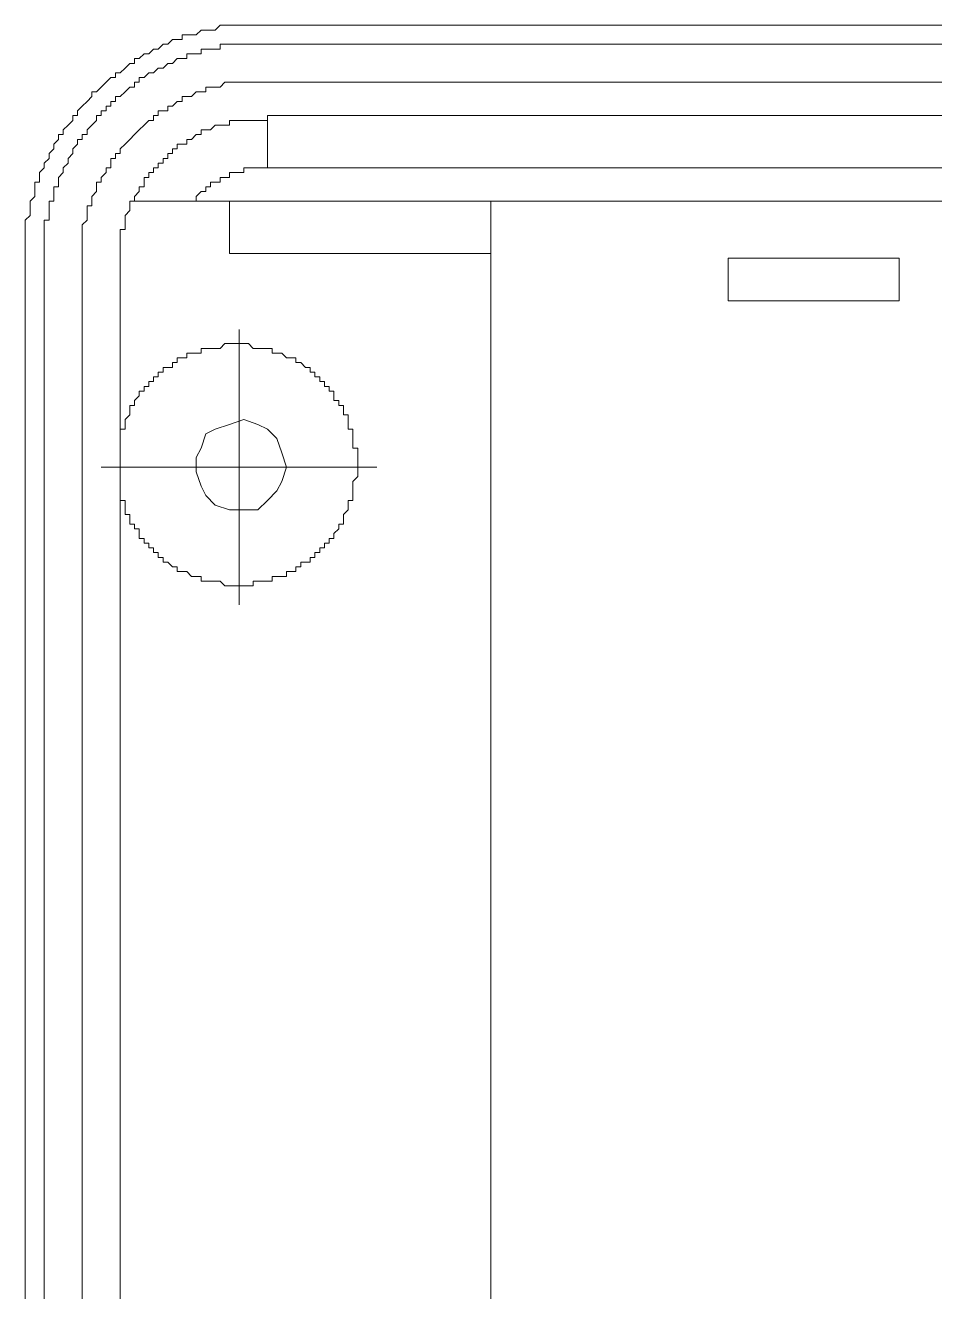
# Model space of a CAD drawing. Header units: millimetres. Extents: x -115 to 130, y -79 to 93.
# Drawn here: x 15.31 to 31.52, y -6.28 to 16.29 of the extents above; entities that cross this region are included whole.
import ezdxf

# ---------------------------------------------------------------- set-up
doc = ezdxf.new("R2010")
doc.units = ezdxf.units.MM
doc.header["$MEASUREMENT"] = 0
doc.layers.add('layer 1', color=7, linetype='Continuous')

msp = doc.modelspace()

# ---------------------------------------------------------------- linework, layer by layer
at = {"layer": 'layer 1', "lineweight": 18}
for points, knots in [([(19.6286, 16.2913), (19.6286, 16.2913), (18.7819, 16.2913), (18.7819, 16.2913), (18.7819, 16.2913), (18.7819, 16.2913), (18.6972, 16.2066), (18.6972, 16.2066), (18.6972, 16.2066), (18.6972, 16.2066), (18.4432, 16.2066), (18.4432, 16.2066), (18.4432, 16.2066), (18.4432, 16.2066), (18.3586, 16.1219), (18.3586, 16.1219), (18.3586, 16.1219), (18.3586, 16.1219), (18.1046, 16.1219), (18.1046, 16.1219), (18.1046, 16.1219), (18.1046, 16.1219), (18.1046, 16.0373), (18.1046, 16.0373), (18.1046, 16.0373), (18.1046, 16.0373), (17.9352, 16.0373), (17.9352, 16.0373), (17.9352, 16.0373), (17.9352, 16.0373), (17.8506, 15.9526), (17.8506, 15.9526), (17.8506, 15.9526), (17.8506, 15.9526), (17.7659, 15.9526), (17.7659, 15.9526), (17.7659, 15.9526), (17.7659, 15.9526), (17.6812, 15.8679), (17.6812, 15.8679), (17.6812, 15.8679), (17.6812, 15.8679), (17.5966, 15.8679), (17.5966, 15.8679), (17.5966, 15.8679), (17.5966, 15.8679), (17.5119, 15.7833), (17.5119, 15.7833), (17.5119, 15.7833), (17.5119, 15.7833), (17.4272, 15.7833), (17.4272, 15.7833), (17.4272, 15.7833), (17.4272, 15.7833), (17.3426, 15.6986), (17.3426, 15.6986), (17.3426, 15.6986), (17.3426, 15.6986), (17.2579, 15.6986), (17.2579, 15.6986), (17.2579, 15.6986), (17.2579, 15.6986), (17.2579, 15.6139), (17.2579, 15.6139), (17.2579, 15.6139), (17.2579, 15.6139), (17.1732, 15.6139), (17.1732, 15.6139), (17.1732, 15.6139), (17.1732, 15.6139), (17.0886, 15.5293), (17.0886, 15.5293), (17.0886, 15.5293), (17.0886, 15.5293), (17.0039, 15.4446), (17.0039, 15.4446), (17.0039, 15.4446), (17.0039, 15.4446), (16.9192, 15.4446), (16.9192, 15.4446), (16.9192, 15.4446), (16.9192, 15.4446), (16.9192, 15.3599), (16.9192, 15.3599), (16.9192, 15.3599), (16.9192, 15.3599), (16.8346, 15.3599), (16.8346, 15.3599), (16.8346, 15.3599), (16.8346, 15.3599), (16.7499, 15.2753), (16.7499, 15.2753), (16.7499, 15.2753), (16.7499, 15.2753), (16.6652, 15.1906), (16.6652, 15.1906), (16.6652, 15.1906), (16.6652, 15.1906), (16.5806, 15.1059), (16.5806, 15.1059), (16.5806, 15.1059), (16.5806, 15.1059), (16.4959, 15.1059), (16.4959, 15.1059), (16.4959, 15.1059), (16.4959, 15.1059), (16.4959, 15.0213), (16.4959, 15.0213), (16.4959, 15.0213), (16.4959, 15.0213), (16.4112, 14.9366), (16.4112, 14.9366), (16.4112, 14.9366), (16.4112, 14.9366), (16.3266, 14.8519), (16.3266, 14.8519), (16.3266, 14.8519), (16.3266, 14.8519), (16.2419, 14.7673), (16.2419, 14.7673), (16.2419, 14.7673), (16.2419, 14.7673), (16.2419, 14.6826), (16.2419, 14.6826), (16.2419, 14.6826), (16.2419, 14.6826), (16.1572, 14.6826), (16.1572, 14.6826), (16.1572, 14.6826), (16.1572, 14.6826), (16.1572, 14.5979), (16.1572, 14.5979), (16.1572, 14.5979), (16.1572, 14.5979), (16.0726, 14.5133), (16.0726, 14.5133), (16.0726, 14.5133), (16.0726, 14.5133), (15.9879, 14.4286), (15.9879, 14.4286), (15.9879, 14.4286), (15.9879, 14.4286), (15.9879, 14.3439), (15.9879, 14.3439), (15.9879, 14.3439), (15.9879, 14.3439), (15.9032, 14.3439), (15.9032, 14.3439), (15.9032, 14.3439), (15.9032, 14.3439), (15.9032, 14.2593), (15.9032, 14.2593), (15.9032, 14.2593), (15.9032, 14.2593), (15.8186, 14.1746), (15.8186, 14.1746), (15.8186, 14.1746), (15.8186, 14.1746), (15.8186, 14.0899), (15.8186, 14.0899), (15.8186, 14.0899), (15.8186, 14.0899), (15.7339, 14.0053), (15.7339, 14.0053), (15.7339, 14.0053), (15.7339, 14.0053), (15.7339, 13.9206), (15.7339, 13.9206), (15.7339, 13.9206), (15.7339, 13.9206), (15.6492, 13.8359), (15.6492, 13.8359), (15.6492, 13.8359), (15.6492, 13.8359), (15.6492, 13.7513), (15.6492, 13.7513), (15.6492, 13.7513), (15.6492, 13.7513), (15.5646, 13.6666), (15.5646, 13.6666), (15.5646, 13.6666), (15.5646, 13.6666), (15.5646, 13.4973), (15.5646, 13.4973), (15.5646, 13.4973), (15.5646, 13.4973), (15.4799, 13.4973), (15.4799, 13.4973), (15.4799, 13.4973), (15.4799, 13.4973), (15.4799, 13.2433), (15.4799, 13.2433), (15.4799, 13.2433), (15.4799, 13.2433), (15.3952, 13.1586), (15.3952, 13.1586), (15.3952, 13.1586), (15.3952, 13.1586), (15.3952, 12.9046), (15.3952, 12.9046), (15.3952, 12.9046), (15.3952, 12.9046), (15.3106, 12.8199), (15.3106, 12.8199), (15.3106, 12.8199), (15.3106, 12.8199), (15.3106, 11.9733), (15.3106, 11.9733)], [0, 0, 0, 0, 0.0188679, 0.0188679, 0.0188679, 0.0188679, 0.0377358, 0.0377358, 0.0377358, 0.0377358, 0.0566038, 0.0566038, 0.0566038, 0.0566038, 0.0754717, 0.0754717, 0.0754717, 0.0754717, 0.0943396, 0.0943396, 0.0943396, 0.0943396, 0.1132075, 0.1132075, 0.1132075, 0.1132075, 0.1320755, 0.1320755, 0.1320755, 0.1320755, 0.1509434, 0.1509434, 0.1509434, 0.1509434, 0.1698113, 0.1698113, 0.1698113, 0.1698113, 0.1886792, 0.1886792, 0.1886792, 0.1886792, 0.2075472, 0.2075472, 0.2075472, 0.2075472, 0.2264151, 0.2264151, 0.2264151, 0.2264151, 0.245283, 0.245283, 0.245283, 0.245283, 0.2641509, 0.2641509, 0.2641509, 0.2641509, 0.2830189, 0.2830189, 0.2830189, 0.2830189, 0.3018868, 0.3018868, 0.3018868, 0.3018868, 0.3207547, 0.3207547, 0.3207547, 0.3207547, 0.3396226, 0.3396226, 0.3396226, 0.3396226, 0.3584906, 0.3584906, 0.3584906, 0.3584906, 0.3773585, 0.3773585, 0.3773585, 0.3773585, 0.3962264, 0.3962264, 0.3962264, 0.3962264, 0.4150943, 0.4150943, 0.4150943, 0.4150943, 0.4339623, 0.4339623, 0.4339623, 0.4339623, 0.4528302, 0.4528302, 0.4528302, 0.4528302, 0.4716981, 0.4716981, 0.4716981, 0.4716981, 0.490566, 0.490566, 0.490566, 0.490566, 0.509434, 0.509434, 0.509434, 0.509434, 0.5283019, 0.5283019, 0.5283019, 0.5283019, 0.5471698, 0.5471698, 0.5471698, 0.5471698, 0.5660377, 0.5660377, 0.5660377, 0.5660377, 0.5849057, 0.5849057, 0.5849057, 0.5849057, 0.6037736, 0.6037736, 0.6037736, 0.6037736, 0.6226415, 0.6226415, 0.6226415, 0.6226415, 0.6415094, 0.6415094, 0.6415094, 0.6415094, 0.6603774, 0.6603774, 0.6603774, 0.6603774, 0.6792453, 0.6792453, 0.6792453, 0.6792453, 0.6981132, 0.6981132, 0.6981132, 0.6981132, 0.7169811, 0.7169811, 0.7169811, 0.7169811, 0.7358491, 0.7358491, 0.7358491, 0.7358491, 0.754717, 0.754717, 0.754717, 0.754717, 0.7735849, 0.7735849, 0.7735849, 0.7735849, 0.7924528, 0.7924528, 0.7924528, 0.7924528, 0.8113208, 0.8113208, 0.8113208, 0.8113208, 0.8301887, 0.8301887, 0.8301887, 0.8301887, 0.8490566, 0.8490566, 0.8490566, 0.8490566, 0.8679245, 0.8679245, 0.8679245, 0.8679245, 0.8867925, 0.8867925, 0.8867925, 0.8867925, 0.9056604, 0.9056604, 0.9056604, 0.9056604, 0.9245283, 0.9245283, 0.9245283, 0.9245283, 0.9433962, 0.9433962, 0.9433962, 0.9433962, 0.9622642, 0.9622642, 0.9622642, 0.9622642, 1, 1, 1, 1]), ([(19.6286, 15.9526), (19.6286, 15.9526), (18.7819, 15.9526), (18.7819, 15.9526), (18.7819, 15.9526), (18.7819, 15.9526), (18.7819, 15.8679), (18.7819, 15.8679), (18.7819, 15.8679), (18.7819, 15.8679), (18.4432, 15.8679), (18.4432, 15.8679), (18.4432, 15.8679), (18.4432, 15.8679), (18.4432, 15.7833), (18.4432, 15.7833), (18.4432, 15.7833), (18.4432, 15.7833), (18.1892, 15.7833), (18.1892, 15.7833), (18.1892, 15.7833), (18.1892, 15.7833), (18.1892, 15.6986), (18.1892, 15.6986), (18.1892, 15.6986), (18.1892, 15.6986), (18.0199, 15.6986), (18.0199, 15.6986), (18.0199, 15.6986), (18.0199, 15.6986), (17.9352, 15.6139), (17.9352, 15.6139), (17.9352, 15.6139), (17.9352, 15.6139), (17.8506, 15.6139), (17.8506, 15.6139), (17.8506, 15.6139), (17.8506, 15.6139), (17.7659, 15.5293), (17.7659, 15.5293), (17.7659, 15.5293), (17.7659, 15.5293), (17.6812, 15.5293), (17.6812, 15.5293), (17.6812, 15.5293), (17.6812, 15.5293), (17.5966, 15.4446), (17.5966, 15.4446), (17.5966, 15.4446), (17.5966, 15.4446), (17.5119, 15.4446), (17.5119, 15.4446), (17.5119, 15.4446), (17.5119, 15.4446), (17.4272, 15.3599), (17.4272, 15.3599), (17.4272, 15.3599), (17.4272, 15.3599), (17.3426, 15.3599), (17.3426, 15.3599), (17.3426, 15.3599), (17.3426, 15.3599), (17.3426, 15.2753), (17.3426, 15.2753), (17.3426, 15.2753), (17.3426, 15.2753), (17.2579, 15.2753), (17.2579, 15.2753), (17.2579, 15.2753), (17.2579, 15.2753), (17.2579, 15.1906), (17.2579, 15.1906), (17.2579, 15.1906), (17.2579, 15.1906), (17.1732, 15.1906), (17.1732, 15.1906), (17.1732, 15.1906), (17.1732, 15.1906), (17.0886, 15.1059), (17.0886, 15.1059), (17.0886, 15.1059), (17.0886, 15.1059), (17.0039, 15.0213), (17.0039, 15.0213), (17.0039, 15.0213), (17.0039, 15.0213), (16.9192, 15.0213), (16.9192, 15.0213), (16.9192, 15.0213), (16.9192, 15.0213), (16.9192, 14.9366), (16.9192, 14.9366), (16.9192, 14.9366), (16.9192, 14.9366), (16.8346, 14.9366), (16.8346, 14.9366), (16.8346, 14.9366), (16.8346, 14.9366), (16.8346, 14.8519), (16.8346, 14.8519), (16.8346, 14.8519), (16.8346, 14.8519), (16.7499, 14.8519), (16.7499, 14.8519), (16.7499, 14.8519), (16.7499, 14.8519), (16.7499, 14.7673), (16.7499, 14.7673), (16.7499, 14.7673), (16.7499, 14.7673), (16.6652, 14.7673), (16.6652, 14.7673), (16.6652, 14.7673), (16.6652, 14.7673), (16.6652, 14.6826), (16.6652, 14.6826), (16.6652, 14.6826), (16.6652, 14.6826), (16.5806, 14.6826), (16.5806, 14.6826), (16.5806, 14.6826), (16.5806, 14.6826), (16.5806, 14.5979), (16.5806, 14.5979), (16.5806, 14.5979), (16.5806, 14.5979), (16.4959, 14.5133), (16.4959, 14.5133), (16.4959, 14.5133), (16.4959, 14.5133), (16.4112, 14.4286), (16.4112, 14.4286), (16.4112, 14.4286), (16.4112, 14.4286), (16.4112, 14.3439), (16.4112, 14.3439), (16.4112, 14.3439), (16.4112, 14.3439), (16.3266, 14.3439), (16.3266, 14.3439), (16.3266, 14.3439), (16.3266, 14.3439), (16.3266, 14.2593), (16.3266, 14.2593), (16.3266, 14.2593), (16.3266, 14.2593), (16.2419, 14.2593), (16.2419, 14.2593), (16.2419, 14.2593), (16.2419, 14.2593), (16.2419, 14.1746), (16.2419, 14.1746), (16.2419, 14.1746), (16.2419, 14.1746), (16.1572, 14.0899), (16.1572, 14.0899), (16.1572, 14.0899), (16.1572, 14.0899), (16.1572, 14.0053), (16.1572, 14.0053), (16.1572, 14.0053), (16.1572, 14.0053), (16.0726, 13.9206), (16.0726, 13.9206), (16.0726, 13.9206), (16.0726, 13.9206), (16.0726, 13.8359), (16.0726, 13.8359), (16.0726, 13.8359), (16.0726, 13.8359), (15.9879, 13.7513), (15.9879, 13.7513), (15.9879, 13.7513), (15.9879, 13.7513), (15.9879, 13.6666), (15.9879, 13.6666), (15.9879, 13.6666), (15.9879, 13.6666), (15.9032, 13.5819), (15.9032, 13.5819), (15.9032, 13.5819), (15.9032, 13.5819), (15.9032, 13.4126), (15.9032, 13.4126), (15.9032, 13.4126), (15.9032, 13.4126), (15.8186, 13.4126), (15.8186, 13.4126), (15.8186, 13.4126), (15.8186, 13.4126), (15.8186, 13.1586), (15.8186, 13.1586), (15.8186, 13.1586), (15.8186, 13.1586), (15.7339, 13.1586), (15.7339, 13.1586), (15.7339, 13.1586), (15.7339, 13.1586), (15.7339, 12.8199), (15.7339, 12.8199), (15.7339, 12.8199), (15.7339, 12.8199), (15.6492, 12.8199), (15.6492, 12.8199), (15.6492, 12.8199), (15.6492, 12.8199), (15.6492, 11.9733), (15.6492, 11.9733)], [0, 0, 0, 0, 0.0188679, 0.0188679, 0.0188679, 0.0188679, 0.0377358, 0.0377358, 0.0377358, 0.0377358, 0.0566038, 0.0566038, 0.0566038, 0.0566038, 0.0754717, 0.0754717, 0.0754717, 0.0754717, 0.0943396, 0.0943396, 0.0943396, 0.0943396, 0.1132075, 0.1132075, 0.1132075, 0.1132075, 0.1320755, 0.1320755, 0.1320755, 0.1320755, 0.1509434, 0.1509434, 0.1509434, 0.1509434, 0.1698113, 0.1698113, 0.1698113, 0.1698113, 0.1886792, 0.1886792, 0.1886792, 0.1886792, 0.2075472, 0.2075472, 0.2075472, 0.2075472, 0.2264151, 0.2264151, 0.2264151, 0.2264151, 0.245283, 0.245283, 0.245283, 0.245283, 0.2641509, 0.2641509, 0.2641509, 0.2641509, 0.2830189, 0.2830189, 0.2830189, 0.2830189, 0.3018868, 0.3018868, 0.3018868, 0.3018868, 0.3207547, 0.3207547, 0.3207547, 0.3207547, 0.3396226, 0.3396226, 0.3396226, 0.3396226, 0.3584906, 0.3584906, 0.3584906, 0.3584906, 0.3773585, 0.3773585, 0.3773585, 0.3773585, 0.3962264, 0.3962264, 0.3962264, 0.3962264, 0.4150943, 0.4150943, 0.4150943, 0.4150943, 0.4339623, 0.4339623, 0.4339623, 0.4339623, 0.4528302, 0.4528302, 0.4528302, 0.4528302, 0.4716981, 0.4716981, 0.4716981, 0.4716981, 0.490566, 0.490566, 0.490566, 0.490566, 0.509434, 0.509434, 0.509434, 0.509434, 0.5283019, 0.5283019, 0.5283019, 0.5283019, 0.5471698, 0.5471698, 0.5471698, 0.5471698, 0.5660377, 0.5660377, 0.5660377, 0.5660377, 0.5849057, 0.5849057, 0.5849057, 0.5849057, 0.6037736, 0.6037736, 0.6037736, 0.6037736, 0.6226415, 0.6226415, 0.6226415, 0.6226415, 0.6415094, 0.6415094, 0.6415094, 0.6415094, 0.6603774, 0.6603774, 0.6603774, 0.6603774, 0.6792453, 0.6792453, 0.6792453, 0.6792453, 0.6981132, 0.6981132, 0.6981132, 0.6981132, 0.7169811, 0.7169811, 0.7169811, 0.7169811, 0.7358491, 0.7358491, 0.7358491, 0.7358491, 0.754717, 0.754717, 0.754717, 0.754717, 0.7735849, 0.7735849, 0.7735849, 0.7735849, 0.7924528, 0.7924528, 0.7924528, 0.7924528, 0.8113208, 0.8113208, 0.8113208, 0.8113208, 0.8301887, 0.8301887, 0.8301887, 0.8301887, 0.8490566, 0.8490566, 0.8490566, 0.8490566, 0.8679245, 0.8679245, 0.8679245, 0.8679245, 0.8867925, 0.8867925, 0.8867925, 0.8867925, 0.9056604, 0.9056604, 0.9056604, 0.9056604, 0.9245283, 0.9245283, 0.9245283, 0.9245283, 0.9433962, 0.9433962, 0.9433962, 0.9433962, 0.9622642, 0.9622642, 0.9622642, 0.9622642, 1, 1, 1, 1]), ([(19.6286, 15.2753), (19.6286, 15.2753), (18.8666, 15.2753), (18.8666, 15.2753), (18.8666, 15.2753), (18.8666, 15.2753), (18.7819, 15.1906), (18.7819, 15.1906), (18.7819, 15.1906), (18.7819, 15.1906), (18.5279, 15.1906), (18.5279, 15.1906), (18.5279, 15.1906), (18.5279, 15.1906), (18.5279, 15.1059), (18.5279, 15.1059), (18.5279, 15.1059), (18.5279, 15.1059), (18.3586, 15.1059), (18.3586, 15.1059), (18.3586, 15.1059), (18.3586, 15.1059), (18.2739, 15.0213), (18.2739, 15.0213), (18.2739, 15.0213), (18.2739, 15.0213), (18.1046, 15.0213), (18.1046, 15.0213), (18.1046, 15.0213), (18.1046, 15.0213), (18.1046, 14.9366), (18.1046, 14.9366), (18.1046, 14.9366), (18.1046, 14.9366), (18.0199, 14.9366), (18.0199, 14.9366), (18.0199, 14.9366), (18.0199, 14.9366), (17.9352, 14.8519), (17.9352, 14.8519), (17.9352, 14.8519), (17.9352, 14.8519), (17.8506, 14.8519), (17.8506, 14.8519), (17.8506, 14.8519), (17.8506, 14.8519), (17.8506, 14.7673), (17.8506, 14.7673), (17.8506, 14.7673), (17.8506, 14.7673), (17.6812, 14.7673), (17.6812, 14.7673), (17.6812, 14.7673), (17.6812, 14.7673), (17.6812, 14.6826), (17.6812, 14.6826), (17.6812, 14.6826), (17.6812, 14.6826), (17.5966, 14.6826), (17.5966, 14.6826), (17.5966, 14.6826), (17.5966, 14.6826), (17.5966, 14.5979), (17.5966, 14.5979), (17.5966, 14.5979), (17.5966, 14.5979), (17.5119, 14.5979), (17.5119, 14.5979), (17.5119, 14.5979), (17.5119, 14.5979), (17.4272, 14.5133), (17.4272, 14.5133), (17.4272, 14.5133), (17.4272, 14.5133), (17.3426, 14.4286), (17.3426, 14.4286), (17.3426, 14.4286), (17.3426, 14.4286), (17.2579, 14.3439), (17.2579, 14.3439), (17.2579, 14.3439), (17.2579, 14.3439), (17.1732, 14.2593), (17.1732, 14.2593), (17.1732, 14.2593), (17.1732, 14.2593), (17.0886, 14.1746), (17.0886, 14.1746), (17.0886, 14.1746), (17.0886, 14.1746), (17.0039, 14.0899), (17.0039, 14.0899), (17.0039, 14.0899), (17.0039, 14.0899), (17.0039, 14.0053), (17.0039, 14.0053), (17.0039, 14.0053), (17.0039, 14.0053), (16.9192, 14.0053), (16.9192, 14.0053), (16.9192, 14.0053), (16.9192, 14.0053), (16.9192, 13.9206), (16.9192, 13.9206), (16.9192, 13.9206), (16.9192, 13.9206), (16.8346, 13.9206), (16.8346, 13.9206), (16.8346, 13.9206), (16.8346, 13.9206), (16.8346, 13.7513), (16.8346, 13.7513), (16.8346, 13.7513), (16.8346, 13.7513), (16.7499, 13.7513), (16.7499, 13.7513), (16.7499, 13.7513), (16.7499, 13.7513), (16.7499, 13.6666), (16.7499, 13.6666), (16.7499, 13.6666), (16.7499, 13.6666), (16.6652, 13.5819), (16.6652, 13.5819), (16.6652, 13.5819), (16.6652, 13.5819), (16.6652, 13.4973), (16.6652, 13.4973), (16.6652, 13.4973), (16.6652, 13.4973), (16.5806, 13.4973), (16.5806, 13.4973), (16.5806, 13.4973), (16.5806, 13.4973), (16.5806, 13.3279), (16.5806, 13.3279), (16.5806, 13.3279), (16.5806, 13.3279), (16.4959, 13.2433), (16.4959, 13.2433), (16.4959, 13.2433), (16.4959, 13.2433), (16.4959, 13.0739), (16.4959, 13.0739), (16.4959, 13.0739), (16.4959, 13.0739), (16.4112, 13.0739), (16.4112, 13.0739), (16.4112, 13.0739), (16.4112, 13.0739), (16.4112, 12.8199), (16.4112, 12.8199), (16.4112, 12.8199), (16.4112, 12.8199), (16.3266, 12.7353), (16.3266, 12.7353), (16.3266, 12.7353), (16.3266, 12.7353), (16.3266, 11.9733), (16.3266, 11.9733)], [0, 0, 0, 0, 0.0243902, 0.0243902, 0.0243902, 0.0243902, 0.0487805, 0.0487805, 0.0487805, 0.0487805, 0.0731707, 0.0731707, 0.0731707, 0.0731707, 0.097561, 0.097561, 0.097561, 0.097561, 0.1219512, 0.1219512, 0.1219512, 0.1219512, 0.1463415, 0.1463415, 0.1463415, 0.1463415, 0.1707317, 0.1707317, 0.1707317, 0.1707317, 0.195122, 0.195122, 0.195122, 0.195122, 0.2195122, 0.2195122, 0.2195122, 0.2195122, 0.2439024, 0.2439024, 0.2439024, 0.2439024, 0.2682927, 0.2682927, 0.2682927, 0.2682927, 0.2926829, 0.2926829, 0.2926829, 0.2926829, 0.3170732, 0.3170732, 0.3170732, 0.3170732, 0.3414634, 0.3414634, 0.3414634, 0.3414634, 0.3658537, 0.3658537, 0.3658537, 0.3658537, 0.3902439, 0.3902439, 0.3902439, 0.3902439, 0.4146341, 0.4146341, 0.4146341, 0.4146341, 0.4390244, 0.4390244, 0.4390244, 0.4390244, 0.4634146, 0.4634146, 0.4634146, 0.4634146, 0.4878049, 0.4878049, 0.4878049, 0.4878049, 0.5121951, 0.5121951, 0.5121951, 0.5121951, 0.5365854, 0.5365854, 0.5365854, 0.5365854, 0.5609756, 0.5609756, 0.5609756, 0.5609756, 0.5853659, 0.5853659, 0.5853659, 0.5853659, 0.6097561, 0.6097561, 0.6097561, 0.6097561, 0.6341463, 0.6341463, 0.6341463, 0.6341463, 0.6585366, 0.6585366, 0.6585366, 0.6585366, 0.6829268, 0.6829268, 0.6829268, 0.6829268, 0.7073171, 0.7073171, 0.7073171, 0.7073171, 0.7317073, 0.7317073, 0.7317073, 0.7317073, 0.7560976, 0.7560976, 0.7560976, 0.7560976, 0.7804878, 0.7804878, 0.7804878, 0.7804878, 0.804878, 0.804878, 0.804878, 0.804878, 0.8292683, 0.8292683, 0.8292683, 0.8292683, 0.8536585, 0.8536585, 0.8536585, 0.8536585, 0.8780488, 0.8780488, 0.8780488, 0.8780488, 0.902439, 0.902439, 0.902439, 0.902439, 0.9268293, 0.9268293, 0.9268293, 0.9268293, 0.9512195, 0.9512195, 0.9512195, 0.9512195, 1, 1, 1, 1]), ([(17.0039, 11.9733), (17.0039, 11.9733), (17.0039, 12.6506), (17.0039, 12.6506), (17.0039, 12.6506), (17.0039, 12.6506), (17.0886, 12.6506), (17.0886, 12.6506), (17.0886, 12.6506), (17.0886, 12.6506), (17.0886, 12.9046), (17.0886, 12.9046), (17.0886, 12.9046), (17.0886, 12.9046), (17.1732, 12.9893), (17.1732, 12.9893), (17.1732, 12.9893), (17.1732, 12.9893), (17.1732, 13.1586), (17.1732, 13.1586), (17.1732, 13.1586), (17.1732, 13.1586), (17.2579, 13.1586), (17.2579, 13.1586), (17.2579, 13.1586), (17.2579, 13.1586), (17.2579, 13.2433), (17.2579, 13.2433), (17.2579, 13.2433), (17.2579, 13.2433), (17.3426, 13.3279), (17.3426, 13.3279), (17.3426, 13.3279), (17.3426, 13.3279), (17.3426, 13.4126), (17.3426, 13.4126), (17.3426, 13.4126), (17.3426, 13.4126), (17.4272, 13.4126), (17.4272, 13.4126), (17.4272, 13.4126), (17.4272, 13.4126), (17.4272, 13.5819), (17.4272, 13.5819), (17.4272, 13.5819), (17.4272, 13.5819), (17.5119, 13.5819), (17.5119, 13.5819), (17.5119, 13.5819), (17.5119, 13.5819), (17.5119, 13.6666), (17.5119, 13.6666), (17.5119, 13.6666), (17.5119, 13.6666), (17.5966, 13.6666), (17.5966, 13.6666), (17.5966, 13.6666), (17.5966, 13.6666), (17.5966, 13.7513), (17.5966, 13.7513), (17.5966, 13.7513), (17.5966, 13.7513), (17.6812, 13.7513), (17.6812, 13.7513), (17.6812, 13.7513), (17.6812, 13.7513), (17.6812, 13.8359), (17.6812, 13.8359), (17.6812, 13.8359), (17.6812, 13.8359), (17.7659, 13.8359), (17.7659, 13.8359), (17.7659, 13.8359), (17.7659, 13.8359), (17.7659, 13.9206), (17.7659, 13.9206), (17.7659, 13.9206), (17.7659, 13.9206), (17.8506, 13.9206), (17.8506, 13.9206), (17.8506, 13.9206), (17.8506, 13.9206), (17.8506, 14.0053), (17.8506, 14.0053), (17.8506, 14.0053), (17.8506, 14.0053), (17.9352, 14.0053), (17.9352, 14.0053), (17.9352, 14.0053), (17.9352, 14.0053), (17.9352, 14.0899), (17.9352, 14.0899), (17.9352, 14.0899), (17.9352, 14.0899), (18.0199, 14.0899), (18.0199, 14.0899), (18.0199, 14.0899), (18.0199, 14.0899), (18.0199, 14.1746), (18.0199, 14.1746), (18.0199, 14.1746), (18.0199, 14.1746), (18.1892, 14.1746), (18.1892, 14.1746), (18.1892, 14.1746), (18.1892, 14.1746), (18.1892, 14.2593), (18.1892, 14.2593), (18.1892, 14.2593), (18.1892, 14.2593), (18.2739, 14.2593), (18.2739, 14.2593), (18.2739, 14.2593), (18.2739, 14.2593), (18.3586, 14.3439), (18.3586, 14.3439), (18.3586, 14.3439), (18.3586, 14.3439), (18.4432, 14.3439), (18.4432, 14.3439), (18.4432, 14.3439), (18.4432, 14.3439), (18.4432, 14.4286), (18.4432, 14.4286), (18.4432, 14.4286), (18.4432, 14.4286), (18.6126, 14.4286), (18.6126, 14.4286), (18.6126, 14.4286), (18.6126, 14.4286), (18.6972, 14.5133), (18.6972, 14.5133), (18.6972, 14.5133), (18.6972, 14.5133), (18.9512, 14.5133), (18.9512, 14.5133), (18.9512, 14.5133), (18.9512, 14.5133), (18.9512, 14.5979), (18.9512, 14.5979), (18.9512, 14.5979), (18.9512, 14.5979), (19.6286, 14.5979), (19.6286, 14.5979)], [0, 0, 0, 0, 0.027027, 0.027027, 0.027027, 0.027027, 0.0540541, 0.0540541, 0.0540541, 0.0540541, 0.0810811, 0.0810811, 0.0810811, 0.0810811, 0.1081081, 0.1081081, 0.1081081, 0.1081081, 0.1351351, 0.1351351, 0.1351351, 0.1351351, 0.1621622, 0.1621622, 0.1621622, 0.1621622, 0.1891892, 0.1891892, 0.1891892, 0.1891892, 0.2162162, 0.2162162, 0.2162162, 0.2162162, 0.2432432, 0.2432432, 0.2432432, 0.2432432, 0.2702703, 0.2702703, 0.2702703, 0.2702703, 0.2972973, 0.2972973, 0.2972973, 0.2972973, 0.3243243, 0.3243243, 0.3243243, 0.3243243, 0.3513514, 0.3513514, 0.3513514, 0.3513514, 0.3783784, 0.3783784, 0.3783784, 0.3783784, 0.4054054, 0.4054054, 0.4054054, 0.4054054, 0.4324324, 0.4324324, 0.4324324, 0.4324324, 0.4594595, 0.4594595, 0.4594595, 0.4594595, 0.4864865, 0.4864865, 0.4864865, 0.4864865, 0.5135135, 0.5135135, 0.5135135, 0.5135135, 0.5405405, 0.5405405, 0.5405405, 0.5405405, 0.5675676, 0.5675676, 0.5675676, 0.5675676, 0.5945946, 0.5945946, 0.5945946, 0.5945946, 0.6216216, 0.6216216, 0.6216216, 0.6216216, 0.6486486, 0.6486486, 0.6486486, 0.6486486, 0.6756757, 0.6756757, 0.6756757, 0.6756757, 0.7027027, 0.7027027, 0.7027027, 0.7027027, 0.7297297, 0.7297297, 0.7297297, 0.7297297, 0.7567568, 0.7567568, 0.7567568, 0.7567568, 0.7837838, 0.7837838, 0.7837838, 0.7837838, 0.8108108, 0.8108108, 0.8108108, 0.8108108, 0.8378378, 0.8378378, 0.8378378, 0.8378378, 0.8648649, 0.8648649, 0.8648649, 0.8648649, 0.8918919, 0.8918919, 0.8918919, 0.8918919, 0.9189189, 0.9189189, 0.9189189, 0.9189189, 0.9459459, 0.9459459, 0.9459459, 0.9459459, 1, 1, 1, 1]), ([(18.3586, 13.1586), (18.3586, 13.1586), (18.3586, 13.2433), (18.3586, 13.2433), (18.3586, 13.2433), (18.3586, 13.2433), (18.4432, 13.3279), (18.4432, 13.3279), (18.4432, 13.3279), (18.4432, 13.3279), (18.5279, 13.3279), (18.5279, 13.3279), (18.5279, 13.3279), (18.5279, 13.3279), (18.5279, 13.4126), (18.5279, 13.4126), (18.5279, 13.4126), (18.5279, 13.4126), (18.6126, 13.4126), (18.6126, 13.4126), (18.6126, 13.4126), (18.6126, 13.4126), (18.6126, 13.4973), (18.6126, 13.4973), (18.6126, 13.4973), (18.6126, 13.4973), (18.7819, 13.4973), (18.7819, 13.4973), (18.7819, 13.4973), (18.7819, 13.4973), (18.7819, 13.5819), (18.7819, 13.5819), (18.7819, 13.5819), (18.7819, 13.5819), (18.9512, 13.5819), (18.9512, 13.5819), (18.9512, 13.5819), (18.9512, 13.5819), (18.9512, 13.6666), (18.9512, 13.6666), (18.9512, 13.6666), (18.9512, 13.6666), (19.2052, 13.6666), (19.2052, 13.6666), (19.2052, 13.6666), (19.2052, 13.6666), (19.2052, 13.7513), (19.2052, 13.7513), (19.2052, 13.7513), (19.2052, 13.7513), (19.6286, 13.7513), (19.6286, 13.7513)], [0, 0, 0, 0, 0.0714286, 0.0714286, 0.0714286, 0.0714286, 0.1428571, 0.1428571, 0.1428571, 0.1428571, 0.2142857, 0.2142857, 0.2142857, 0.2142857, 0.2857143, 0.2857143, 0.2857143, 0.2857143, 0.3571429, 0.3571429, 0.3571429, 0.3571429, 0.4285714, 0.4285714, 0.4285714, 0.4285714, 0.5, 0.5, 0.5, 0.5, 0.5714286, 0.5714286, 0.5714286, 0.5714286, 0.6428571, 0.6428571, 0.6428571, 0.6428571, 0.7142857, 0.7142857, 0.7142857, 0.7142857, 0.7857143, 0.7857143, 0.7857143, 0.7857143, 0.8571429, 0.8571429, 0.8571429, 0.8571429, 1, 1, 1, 1]), ([(17.0039, 8.1633), (17.0039, 8.1633), (17.0039, 7.8246), (17.0039, 7.8246), (17.0039, 7.8246), (17.0039, 7.8246), (17.0886, 7.8246), (17.0886, 7.8246), (17.0886, 7.8246), (17.0886, 7.8246), (17.0886, 7.5706), (17.0886, 7.5706), (17.0886, 7.5706), (17.0886, 7.5706), (17.1732, 7.5706), (17.1732, 7.5706), (17.1732, 7.5706), (17.1732, 7.5706), (17.1732, 7.4013), (17.1732, 7.4013), (17.1732, 7.4013), (17.1732, 7.4013), (17.2579, 7.4013), (17.2579, 7.4013), (17.2579, 7.4013), (17.2579, 7.4013), (17.2579, 7.3166), (17.2579, 7.3166), (17.2579, 7.3166), (17.2579, 7.3166), (17.3426, 7.3166), (17.3426, 7.3166), (17.3426, 7.3166), (17.3426, 7.3166), (17.3426, 7.1473), (17.3426, 7.1473), (17.3426, 7.1473), (17.3426, 7.1473), (17.4272, 7.1473), (17.4272, 7.1473), (17.4272, 7.1473), (17.4272, 7.1473), (17.4272, 7.0626), (17.4272, 7.0626), (17.4272, 7.0626), (17.4272, 7.0626), (17.5119, 7.0626), (17.5119, 7.0626), (17.5119, 7.0626), (17.5119, 7.0626), (17.5119, 6.9779), (17.5119, 6.9779), (17.5119, 6.9779), (17.5119, 6.9779), (17.5966, 6.9779), (17.5966, 6.9779), (17.5966, 6.9779), (17.5966, 6.9779), (17.5966, 6.8933), (17.5966, 6.8933), (17.5966, 6.8933), (17.5966, 6.8933), (17.6812, 6.8933), (17.6812, 6.8933), (17.6812, 6.8933), (17.6812, 6.8933), (17.6812, 6.8086), (17.6812, 6.8086), (17.6812, 6.8086), (17.6812, 6.8086), (17.7659, 6.8086), (17.7659, 6.8086), (17.7659, 6.8086), (17.7659, 6.8086), (17.7659, 6.7239), (17.7659, 6.7239), (17.7659, 6.7239), (17.7659, 6.7239), (17.8506, 6.7239), (17.8506, 6.7239), (17.8506, 6.7239), (17.8506, 6.7239), (17.9352, 6.6393), (17.9352, 6.6393), (17.9352, 6.6393), (17.9352, 6.6393), (18.0199, 6.6393), (18.0199, 6.6393), (18.0199, 6.6393), (18.0199, 6.6393), (18.0199, 6.5546), (18.0199, 6.5546), (18.0199, 6.5546), (18.0199, 6.5546), (18.1892, 6.5546), (18.1892, 6.5546), (18.1892, 6.5546), (18.1892, 6.5546), (18.2739, 6.4699), (18.2739, 6.4699), (18.2739, 6.4699), (18.2739, 6.4699), (18.4432, 6.4699), (18.4432, 6.4699), (18.4432, 6.4699), (18.4432, 6.4699), (18.4432, 6.3853), (18.4432, 6.3853), (18.4432, 6.3853), (18.4432, 6.3853), (18.7819, 6.3853), (18.7819, 6.3853), (18.7819, 6.3853), (18.7819, 6.3853), (18.8666, 6.3006), (18.8666, 6.3006), (18.8666, 6.3006), (18.8666, 6.3006), (19.3746, 6.3006), (19.3746, 6.3006), (19.3746, 6.3006), (19.3746, 6.3006), (19.3746, 6.3853), (19.3746, 6.3853), (19.3746, 6.3853), (19.3746, 6.3853), (19.7132, 6.3853), (19.7132, 6.3853), (19.7132, 6.3853), (19.7132, 6.3853), (19.7132, 6.4699), (19.7132, 6.4699), (19.7132, 6.4699), (19.7132, 6.4699), (19.9672, 6.4699), (19.9672, 6.4699), (19.9672, 6.4699), (19.9672, 6.4699), (19.9672, 6.5546), (19.9672, 6.5546), (19.9672, 6.5546), (19.9672, 6.5546), (20.1366, 6.5546), (20.1366, 6.5546), (20.1366, 6.5546), (20.1366, 6.5546), (20.1366, 6.6393), (20.1366, 6.6393), (20.1366, 6.6393), (20.1366, 6.6393), (20.2212, 6.6393), (20.2212, 6.6393), (20.2212, 6.6393), (20.2212, 6.6393), (20.2212, 6.7239), (20.2212, 6.7239), (20.2212, 6.7239), (20.2212, 6.7239), (20.3906, 6.7239), (20.3906, 6.7239), (20.3906, 6.7239), (20.3906, 6.7239), (20.3906, 6.8086), (20.3906, 6.8086), (20.3906, 6.8086), (20.3906, 6.8086), (20.4752, 6.8086), (20.4752, 6.8086), (20.4752, 6.8086), (20.4752, 6.8086), (20.4752, 6.8933), (20.4752, 6.8933), (20.4752, 6.8933), (20.4752, 6.8933), (20.5599, 6.8933), (20.5599, 6.8933), (20.5599, 6.8933), (20.5599, 6.8933), (20.5599, 6.9779), (20.5599, 6.9779), (20.5599, 6.9779), (20.5599, 6.9779), (20.6446, 6.9779), (20.6446, 6.9779), (20.6446, 6.9779), (20.6446, 6.9779), (20.6446, 7.0626), (20.6446, 7.0626), (20.6446, 7.0626), (20.6446, 7.0626), (20.7292, 7.0626), (20.7292, 7.0626), (20.7292, 7.0626), (20.7292, 7.0626), (20.7292, 7.1473), (20.7292, 7.1473), (20.7292, 7.1473), (20.7292, 7.1473), (20.8139, 7.1473), (20.8139, 7.1473), (20.8139, 7.1473), (20.8139, 7.1473), (20.8139, 7.2319), (20.8139, 7.2319), (20.8139, 7.2319), (20.8139, 7.2319), (20.8986, 7.3166), (20.8986, 7.3166), (20.8986, 7.3166), (20.8986, 7.3166), (20.8986, 7.4013), (20.8986, 7.4013), (20.8986, 7.4013), (20.8986, 7.4013), (20.9832, 7.4013), (20.9832, 7.4013), (20.9832, 7.4013), (20.9832, 7.4013), (20.9832, 7.5706), (20.9832, 7.5706), (20.9832, 7.5706), (20.9832, 7.5706), (21.0679, 7.6553), (21.0679, 7.6553), (21.0679, 7.6553), (21.0679, 7.6553), (21.0679, 7.8246), (21.0679, 7.8246), (21.0679, 7.8246), (21.0679, 7.8246), (21.1526, 7.8246), (21.1526, 7.8246), (21.1526, 7.8246), (21.1526, 7.8246), (21.1526, 8.1633), (21.1526, 8.1633), (21.1526, 8.1633), (21.1526, 8.1633), (21.2372, 8.2479), (21.2372, 8.2479), (21.2372, 8.2479), (21.2372, 8.2479), (21.2372, 8.7559), (21.2372, 8.7559), (21.2372, 8.7559), (21.2372, 8.7559), (21.1526, 8.7559), (21.1526, 8.7559), (21.1526, 8.7559), (21.1526, 8.7559), (21.1526, 9.0946), (21.1526, 9.0946), (21.1526, 9.0946), (21.1526, 9.0946), (21.0679, 9.0946), (21.0679, 9.0946), (21.0679, 9.0946), (21.0679, 9.0946), (21.0679, 9.3486), (21.0679, 9.3486), (21.0679, 9.3486), (21.0679, 9.3486), (20.9832, 9.3486), (20.9832, 9.3486), (20.9832, 9.3486), (20.9832, 9.3486), (20.9832, 9.5179), (20.9832, 9.5179), (20.9832, 9.5179), (20.9832, 9.5179), (20.8986, 9.5179), (20.8986, 9.5179), (20.8986, 9.5179), (20.8986, 9.5179), (20.8986, 9.6026), (20.8986, 9.6026), (20.8986, 9.6026), (20.8986, 9.6026), (20.8139, 9.6026), (20.8139, 9.6026), (20.8139, 9.6026), (20.8139, 9.6026), (20.8139, 9.7719), (20.8139, 9.7719), (20.8139, 9.7719), (20.8139, 9.7719), (20.7292, 9.7719), (20.7292, 9.7719), (20.7292, 9.7719), (20.7292, 9.7719), (20.7292, 9.8566), (20.7292, 9.8566), (20.7292, 9.8566), (20.7292, 9.8566), (20.6446, 9.8566), (20.6446, 9.8566), (20.6446, 9.8566), (20.6446, 9.8566), (20.6446, 9.9413), (20.6446, 9.9413), (20.6446, 9.9413), (20.6446, 9.9413), (20.5599, 9.9413), (20.5599, 9.9413), (20.5599, 9.9413), (20.5599, 9.9413), (20.5599, 10.0259), (20.5599, 10.0259), (20.5599, 10.0259), (20.5599, 10.0259), (20.4752, 10.0259), (20.4752, 10.0259), (20.4752, 10.0259), (20.4752, 10.0259), (20.4752, 10.1106), (20.4752, 10.1106), (20.4752, 10.1106), (20.4752, 10.1106), (20.3906, 10.1106), (20.3906, 10.1106), (20.3906, 10.1106), (20.3906, 10.1106), (20.3906, 10.1953), (20.3906, 10.1953), (20.3906, 10.1953), (20.3906, 10.1953), (20.3059, 10.1953), (20.3059, 10.1953), (20.3059, 10.1953), (20.3059, 10.1953), (20.2212, 10.2799), (20.2212, 10.2799), (20.2212, 10.2799), (20.2212, 10.2799), (20.1366, 10.2799), (20.1366, 10.2799), (20.1366, 10.2799), (20.1366, 10.2799), (20.1366, 10.3646), (20.1366, 10.3646), (20.1366, 10.3646), (20.1366, 10.3646), (19.9672, 10.3646), (19.9672, 10.3646), (19.9672, 10.3646), (19.9672, 10.3646), (19.8826, 10.4493), (19.8826, 10.4493), (19.8826, 10.4493), (19.8826, 10.4493), (19.7132, 10.4493), (19.7132, 10.4493), (19.7132, 10.4493), (19.7132, 10.4493), (19.7132, 10.5339), (19.7132, 10.5339), (19.7132, 10.5339), (19.7132, 10.5339), (19.3746, 10.5339), (19.3746, 10.5339), (19.3746, 10.5339), (19.3746, 10.5339), (19.2899, 10.6186), (19.2899, 10.6186), (19.2899, 10.6186), (19.2899, 10.6186), (18.8666, 10.6186), (18.8666, 10.6186), (18.8666, 10.6186), (18.8666, 10.6186), (18.7819, 10.5339), (18.7819, 10.5339), (18.7819, 10.5339), (18.7819, 10.5339), (18.4432, 10.5339), (18.4432, 10.5339), (18.4432, 10.5339), (18.4432, 10.5339), (18.4432, 10.4493), (18.4432, 10.4493), (18.4432, 10.4493), (18.4432, 10.4493), (18.1892, 10.4493), (18.1892, 10.4493), (18.1892, 10.4493), (18.1892, 10.4493), (18.1892, 10.3646), (18.1892, 10.3646), (18.1892, 10.3646), (18.1892, 10.3646), (18.0199, 10.3646), (18.0199, 10.3646), (18.0199, 10.3646), (18.0199, 10.3646), (18.0199, 10.2799), (18.0199, 10.2799), (18.0199, 10.2799), (18.0199, 10.2799), (17.9352, 10.2799), (17.9352, 10.2799), (17.9352, 10.2799), (17.9352, 10.2799), (17.9352, 10.1953), (17.9352, 10.1953), (17.9352, 10.1953), (17.9352, 10.1953), (17.7659, 10.1953), (17.7659, 10.1953), (17.7659, 10.1953), (17.7659, 10.1953), (17.7659, 10.1106), (17.7659, 10.1106), (17.7659, 10.1106), (17.7659, 10.1106), (17.6812, 10.1106), (17.6812, 10.1106), (17.6812, 10.1106), (17.6812, 10.1106), (17.6812, 10.0259), (17.6812, 10.0259), (17.6812, 10.0259), (17.6812, 10.0259), (17.5966, 10.0259), (17.5966, 10.0259), (17.5966, 10.0259), (17.5966, 10.0259), (17.5966, 9.9413), (17.5966, 9.9413), (17.5966, 9.9413), (17.5966, 9.9413), (17.5119, 9.9413), (17.5119, 9.9413), (17.5119, 9.9413), (17.5119, 9.9413), (17.5119, 9.8566), (17.5119, 9.8566), (17.5119, 9.8566), (17.5119, 9.8566), (17.4272, 9.8566), (17.4272, 9.8566), (17.4272, 9.8566), (17.4272, 9.8566), (17.4272, 9.7719), (17.4272, 9.7719), (17.4272, 9.7719), (17.4272, 9.7719), (17.3426, 9.7719), (17.3426, 9.7719), (17.3426, 9.7719), (17.3426, 9.7719), (17.3426, 9.6873), (17.3426, 9.6873), (17.3426, 9.6873), (17.3426, 9.6873), (17.2579, 9.6026), (17.2579, 9.6026), (17.2579, 9.6026), (17.2579, 9.6026), (17.2579, 9.5179), (17.2579, 9.5179), (17.2579, 9.5179), (17.2579, 9.5179), (17.1732, 9.5179), (17.1732, 9.5179), (17.1732, 9.5179), (17.1732, 9.5179), (17.1732, 9.3486), (17.1732, 9.3486), (17.1732, 9.3486), (17.1732, 9.3486), (17.0886, 9.2639), (17.0886, 9.2639), (17.0886, 9.2639), (17.0886, 9.2639), (17.0886, 9.0946), (17.0886, 9.0946), (17.0886, 9.0946), (17.0886, 9.0946), (17.0039, 9.0946), (17.0039, 9.0946), (17.0039, 9.0946), (17.0039, 9.0946), (17.0039, 8.6713), (17.0039, 8.6713)], [0, 0, 0, 0, 0.0081967, 0.0081967, 0.0081967, 0.0081967, 0.0163934, 0.0163934, 0.0163934, 0.0163934, 0.0245902, 0.0245902, 0.0245902, 0.0245902, 0.0327869, 0.0327869, 0.0327869, 0.0327869, 0.0409836, 0.0409836, 0.0409836, 0.0409836, 0.0491803, 0.0491803, 0.0491803, 0.0491803, 0.057377, 0.057377, 0.057377, 0.057377, 0.0655738, 0.0655738, 0.0655738, 0.0655738, 0.0737705, 0.0737705, 0.0737705, 0.0737705, 0.0819672, 0.0819672, 0.0819672, 0.0819672, 0.0901639, 0.0901639, 0.0901639, 0.0901639, 0.0983607, 0.0983607, 0.0983607, 0.0983607, 0.1065574, 0.1065574, 0.1065574, 0.1065574, 0.1147541, 0.1147541, 0.1147541, 0.1147541, 0.1229508, 0.1229508, 0.1229508, 0.1229508, 0.1311475, 0.1311475, 0.1311475, 0.1311475, 0.1393443, 0.1393443, 0.1393443, 0.1393443, 0.147541, 0.147541, 0.147541, 0.147541, 0.1557377, 0.1557377, 0.1557377, 0.1557377, 0.1639344, 0.1639344, 0.1639344, 0.1639344, 0.1721311, 0.1721311, 0.1721311, 0.1721311, 0.1803279, 0.1803279, 0.1803279, 0.1803279, 0.1885246, 0.1885246, 0.1885246, 0.1885246, 0.1967213, 0.1967213, 0.1967213, 0.1967213, 0.204918, 0.204918, 0.204918, 0.204918, 0.2131148, 0.2131148, 0.2131148, 0.2131148, 0.2213115, 0.2213115, 0.2213115, 0.2213115, 0.2295082, 0.2295082, 0.2295082, 0.2295082, 0.2377049, 0.2377049, 0.2377049, 0.2377049, 0.2459016, 0.2459016, 0.2459016, 0.2459016, 0.2540984, 0.2540984, 0.2540984, 0.2540984, 0.2622951, 0.2622951, 0.2622951, 0.2622951, 0.2704918, 0.2704918, 0.2704918, 0.2704918, 0.2786885, 0.2786885, 0.2786885, 0.2786885, 0.2868852, 0.2868852, 0.2868852, 0.2868852, 0.295082, 0.295082, 0.295082, 0.295082, 0.3032787, 0.3032787, 0.3032787, 0.3032787, 0.3114754, 0.3114754, 0.3114754, 0.3114754, 0.3196721, 0.3196721, 0.3196721, 0.3196721, 0.3278689, 0.3278689, 0.3278689, 0.3278689, 0.3360656, 0.3360656, 0.3360656, 0.3360656, 0.3442623, 0.3442623, 0.3442623, 0.3442623, 0.352459, 0.352459, 0.352459, 0.352459, 0.3606557, 0.3606557, 0.3606557, 0.3606557, 0.3688525, 0.3688525, 0.3688525, 0.3688525, 0.3770492, 0.3770492, 0.3770492, 0.3770492, 0.3852459, 0.3852459, 0.3852459, 0.3852459, 0.3934426, 0.3934426, 0.3934426, 0.3934426, 0.4016393, 0.4016393, 0.4016393, 0.4016393, 0.4098361, 0.4098361, 0.4098361, 0.4098361, 0.4180328, 0.4180328, 0.4180328, 0.4180328, 0.4262295, 0.4262295, 0.4262295, 0.4262295, 0.4344262, 0.4344262, 0.4344262, 0.4344262, 0.442623, 0.442623, 0.442623, 0.442623, 0.4508197, 0.4508197, 0.4508197, 0.4508197, 0.4590164, 0.4590164, 0.4590164, 0.4590164, 0.4672131, 0.4672131, 0.4672131, 0.4672131, 0.4754098, 0.4754098, 0.4754098, 0.4754098, 0.4836066, 0.4836066, 0.4836066, 0.4836066, 0.4918033, 0.4918033, 0.4918033, 0.4918033, 0.5, 0.5, 0.5, 0.5, 0.5081967, 0.5081967, 0.5081967, 0.5081967, 0.5163934, 0.5163934, 0.5163934, 0.5163934, 0.5245902, 0.5245902, 0.5245902, 0.5245902, 0.5327869, 0.5327869, 0.5327869, 0.5327869, 0.5409836, 0.5409836, 0.5409836, 0.5409836, 0.5491803, 0.5491803, 0.5491803, 0.5491803, 0.557377, 0.557377, 0.557377, 0.557377, 0.5655738, 0.5655738, 0.5655738, 0.5655738, 0.5737705, 0.5737705, 0.5737705, 0.5737705, 0.5819672, 0.5819672, 0.5819672, 0.5819672, 0.5901639, 0.5901639, 0.5901639, 0.5901639, 0.5983607, 0.5983607, 0.5983607, 0.5983607, 0.6065574, 0.6065574, 0.6065574, 0.6065574, 0.6147541, 0.6147541, 0.6147541, 0.6147541, 0.6229508, 0.6229508, 0.6229508, 0.6229508, 0.6311475, 0.6311475, 0.6311475, 0.6311475, 0.6393443, 0.6393443, 0.6393443, 0.6393443, 0.647541, 0.647541, 0.647541, 0.647541, 0.6557377, 0.6557377, 0.6557377, 0.6557377, 0.6639344, 0.6639344, 0.6639344, 0.6639344, 0.6721311, 0.6721311, 0.6721311, 0.6721311, 0.6803279, 0.6803279, 0.6803279, 0.6803279, 0.6885246, 0.6885246, 0.6885246, 0.6885246, 0.6967213, 0.6967213, 0.6967213, 0.6967213, 0.704918, 0.704918, 0.704918, 0.704918, 0.7131148, 0.7131148, 0.7131148, 0.7131148, 0.7213115, 0.7213115, 0.7213115, 0.7213115, 0.7295082, 0.7295082, 0.7295082, 0.7295082, 0.7377049, 0.7377049, 0.7377049, 0.7377049, 0.7459016, 0.7459016, 0.7459016, 0.7459016, 0.7540984, 0.7540984, 0.7540984, 0.7540984, 0.7622951, 0.7622951, 0.7622951, 0.7622951, 0.7704918, 0.7704918, 0.7704918, 0.7704918, 0.7786885, 0.7786885, 0.7786885, 0.7786885, 0.7868852, 0.7868852, 0.7868852, 0.7868852, 0.795082, 0.795082, 0.795082, 0.795082, 0.8032787, 0.8032787, 0.8032787, 0.8032787, 0.8114754, 0.8114754, 0.8114754, 0.8114754, 0.8196721, 0.8196721, 0.8196721, 0.8196721, 0.8278689, 0.8278689, 0.8278689, 0.8278689, 0.8360656, 0.8360656, 0.8360656, 0.8360656, 0.8442623, 0.8442623, 0.8442623, 0.8442623, 0.852459, 0.852459, 0.852459, 0.852459, 0.8606557, 0.8606557, 0.8606557, 0.8606557, 0.8688525, 0.8688525, 0.8688525, 0.8688525, 0.8770492, 0.8770492, 0.8770492, 0.8770492, 0.8852459, 0.8852459, 0.8852459, 0.8852459, 0.8934426, 0.8934426, 0.8934426, 0.8934426, 0.9016393, 0.9016393, 0.9016393, 0.9016393, 0.9098361, 0.9098361, 0.9098361, 0.9098361, 0.9180328, 0.9180328, 0.9180328, 0.9180328, 0.9262295, 0.9262295, 0.9262295, 0.9262295, 0.9344262, 0.9344262, 0.9344262, 0.9344262, 0.942623, 0.942623, 0.942623, 0.942623, 0.9508197, 0.9508197, 0.9508197, 0.9508197, 0.9590164, 0.9590164, 0.9590164, 0.9590164, 0.9672131, 0.9672131, 0.9672131, 0.9672131, 0.9754098, 0.9754098, 0.9754098, 0.9754098, 0.9836066, 0.9836066, 0.9836066, 0.9836066, 1, 1, 1, 1]), ([(19.9672, 8.4173), (19.9672, 8.4173), (19.8826, 8.6713), (19.8826, 8.6713), (19.8826, 8.6713), (19.8826, 8.6713), (19.7979, 8.9253), (19.7979, 8.9253), (19.7979, 8.9253), (19.7979, 8.9253), (19.6286, 9.0946), (19.6286, 9.0946), (19.6286, 9.0946), (19.6286, 9.0946), (19.4592, 9.1793), (19.4592, 9.1793), (19.4592, 9.1793), (19.4592, 9.1793), (19.2052, 9.2639), (19.2052, 9.2639), (19.2052, 9.2639), (19.2052, 9.2639), (18.9512, 9.1793), (18.9512, 9.1793), (18.9512, 9.1793), (18.9512, 9.1793), (18.6972, 9.0946), (18.6972, 9.0946), (18.6972, 9.0946), (18.6972, 9.0946), (18.5279, 9.0099), (18.5279, 9.0099), (18.5279, 9.0099), (18.5279, 9.0099), (18.4432, 8.7559), (18.4432, 8.7559), (18.4432, 8.7559), (18.4432, 8.7559), (18.3586, 8.5866), (18.3586, 8.5866), (18.3586, 8.5866), (18.3586, 8.5866), (18.3586, 8.3326), (18.3586, 8.3326), (18.3586, 8.3326), (18.3586, 8.3326), (18.4432, 8.0786), (18.4432, 8.0786), (18.4432, 8.0786), (18.4432, 8.0786), (18.5279, 7.9093), (18.5279, 7.9093), (18.5279, 7.9093), (18.5279, 7.9093), (18.6972, 7.7399), (18.6972, 7.7399), (18.6972, 7.7399), (18.6972, 7.7399), (18.9512, 7.6553), (18.9512, 7.6553), (18.9512, 7.6553), (18.9512, 7.6553), (19.4592, 7.6553), (19.4592, 7.6553), (19.4592, 7.6553), (19.4592, 7.6553), (19.6286, 7.8246), (19.6286, 7.8246), (19.6286, 7.8246), (19.6286, 7.8246), (19.7979, 7.9939), (19.7979, 7.9939), (19.7979, 7.9939), (19.7979, 7.9939), (19.8826, 8.1633), (19.8826, 8.1633), (19.8826, 8.1633), (19.8826, 8.1633), (19.9672, 8.4173), (19.9672, 8.4173)], [0, 0, 0, 0, 0.047619, 0.047619, 0.047619, 0.047619, 0.0952381, 0.0952381, 0.0952381, 0.0952381, 0.1428571, 0.1428571, 0.1428571, 0.1428571, 0.1904762, 0.1904762, 0.1904762, 0.1904762, 0.2380952, 0.2380952, 0.2380952, 0.2380952, 0.2857143, 0.2857143, 0.2857143, 0.2857143, 0.3333333, 0.3333333, 0.3333333, 0.3333333, 0.3809524, 0.3809524, 0.3809524, 0.3809524, 0.4285714, 0.4285714, 0.4285714, 0.4285714, 0.4761905, 0.4761905, 0.4761905, 0.4761905, 0.5238095, 0.5238095, 0.5238095, 0.5238095, 0.5714286, 0.5714286, 0.5714286, 0.5714286, 0.6190476, 0.6190476, 0.6190476, 0.6190476, 0.6666667, 0.6666667, 0.6666667, 0.6666667, 0.7142857, 0.7142857, 0.7142857, 0.7142857, 0.7619048, 0.7619048, 0.7619048, 0.7619048, 0.8095238, 0.8095238, 0.8095238, 0.8095238, 0.8571429, 0.8571429, 0.8571429, 0.8571429, 0.9047619, 0.9047619, 0.9047619, 0.9047619, 1, 1, 1, 1])]:
    msp.add_open_spline(points, degree=3, knots=knots, dxfattribs=at)
for points in [[(100.1466, 16.2913), (100.1466, 16.2913), (19.6286, 16.2913), (19.6286, 16.2913)], [(100.1466, 15.9526), (100.1466, 15.9526), (19.6286, 15.9526), (19.6286, 15.9526)], [(100.1466, 15.2753), (100.1466, 15.2753), (19.6286, 15.2753), (19.6286, 15.2753)], [(19.6286, 14.6826), (19.6286, 14.6826), (100.1466, 14.6826), (100.1466, 14.6826)], [(19.6286, 14.6826), (19.6286, 14.6826), (19.6286, 13.7513), (19.6286, 13.7513)], [(19.6286, 13.7513), (19.6286, 13.7513), (55.5272, 13.7513), (55.5272, 13.7513)], [(18.9512, 13.1586), (18.9512, 13.1586), (17.2579, 13.1586), (17.2579, 13.1586)], [(17.2579, 13.1586), (17.2579, 13.1586), (18.3586, 13.1586), (18.3586, 13.1586)], [(18.9512, 13.1586), (18.9512, 13.1586), (18.3586, 13.1586), (18.3586, 13.1586)], [(18.9512, 13.1586), (18.9512, 13.1586), (18.9512, 12.2273), (18.9512, 12.2273)], [(23.6079, 13.1586), (23.6079, 13.1586), (18.9512, 13.1586), (18.9512, 13.1586)], [(18.9512, 13.1586), (18.9512, 13.1586), (19.0359, 13.1586), (19.0359, 13.1586)], [(23.6079, -26.5501), (23.6079, -26.5501), (23.6079, 13.1586), (23.6079, 13.1586)], [(54.1725, 13.1586), (54.1725, 13.1586), (23.6079, 13.1586), (23.6079, 13.1586)], [(18.9512, 12.2273), (18.9512, 12.2273), (23.6079, 12.2273), (23.6079, 12.2273)], [(15.3106, 11.9733), (15.3106, 11.9733), (15.3106, -25.3647), (15.3106, -25.3647)], [(15.6492, 11.9733), (15.6492, 11.9733), (15.6492, -25.3647), (15.6492, -25.3647)], [(16.3266, 11.9733), (16.3266, 11.9733), (16.3266, -25.3647), (16.3266, -25.3647)], [(17.0039, 11.9733), (17.0039, 11.9733), (17.0039, -25.3647), (17.0039, -25.3647)], [(27.8412, 12.1426), (27.8412, 12.1426), (27.8412, 11.3806), (27.8412, 11.3806)], [(30.8892, 12.1426), (30.8892, 12.1426), (27.8412, 12.1426), (27.8412, 12.1426)], [(30.8892, 11.3806), (30.8892, 11.3806), (30.8892, 12.1426), (30.8892, 12.1426)], [(27.8412, 11.3806), (27.8412, 11.3806), (30.8892, 11.3806), (30.8892, 11.3806)], [(19.1206, 10.1106), (19.1206, 10.1106), (19.1206, 10.8726), (19.1206, 10.8726)], [(19.1206, 8.4173), (19.1206, 8.4173), (19.1206, 10.1106), (19.1206, 10.1106)], [(17.5119, 8.4173), (17.5119, 8.4173), (16.6652, 8.4173), (16.6652, 8.4173)], [(19.1206, 8.4173), (19.1206, 8.4173), (17.5119, 8.4173), (17.5119, 8.4173)], [(19.1206, 8.4173), (19.1206, 8.4173), (20.8139, 8.4173), (20.8139, 8.4173)], [(19.1206, 8.4173), (19.1206, 8.4173), (19.1206, 6.8086), (19.1206, 6.8086)], [(20.8139, 8.4173), (20.8139, 8.4173), (21.5759, 8.4173), (21.5759, 8.4173)], [(19.1206, 6.8086), (19.1206, 6.8086), (19.1206, 5.9619), (19.1206, 5.9619)]]:
    msp.add_open_spline(points, degree=3, dxfattribs=at)

doc.saveas('drawing.dxf')
